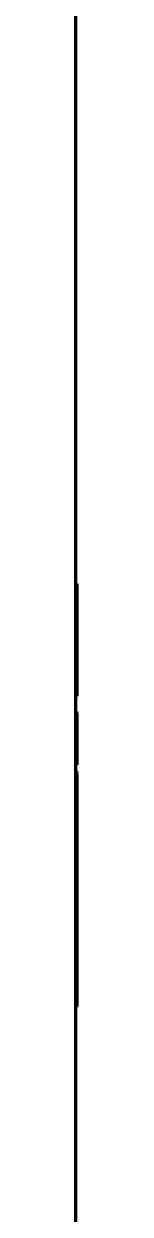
# Model space of a CAD drawing. Header units: inches. Extents: x -3055 to 7244, y 299 to 5591.
# Drawn here: x 5608.2 to 5608.4, y 2387.9 to 2468.6 of the extents above; entities that cross this region are included whole.
import ezdxf

# ---------------------------------------------------------------- set-up
doc = ezdxf.new("R2010")
doc.units = ezdxf.units.IN

msp = doc.modelspace()

# ---------------------------------------------------------------- linework, layer by layer
at = {"linetype": 'Continuous', "lineweight": 70}
for p, q in [((5608.212, 2160.627), (5608.212, 3808.627)), ((5608.387, 2430.556), (5608.212, 2430.556)), ((5608.387, 2421.859), (5608.212, 2421.859)), ((5608.212, 2421.859), (5608.312, 2421.859)), ((5608.212, 2421.819), (5608.312, 2421.819)), ((5608.212, 2421.819), (5608.312, 2421.819)), ((5608.212, 2421.817), (5608.312, 2421.817)), ((5608.387, 2421.811), (5608.212, 2421.811)), ((5608.387, 2421.814), (5608.312, 2421.814)), ((5608.312, 2421.329), (5608.387, 2421.329)), ((5608.387, 2419.744), (5608.312, 2419.744)), ((5608.387, 2419.73), (5608.312, 2419.73)), ((5608.387, 2417.68), (5608.212, 2417.68)), ((5608.387, 2417.848), (5608.312, 2417.848)), ((5608.312, 2417.717), (5608.387, 2417.717)), ((5608.312, 2414.623), (5608.387, 2414.623)), ((5608.212, 2412.889), (5608.312, 2412.889)), ((5608.212, 2412.874), (5608.312, 2412.874)), ((5608.212, 2412.721), (5608.312, 2412.721)), ((5608.212, 2402.025), (5608.387, 2402.025))]:
    msp.add_line(p, q, dxfattribs=at)
for points, weights, degree, knots in [([(5608.312, 2423.026), (5608.312, 2423.249), (5608.312, 2423.47), (5608.312, 2423.933), (5608.312, 2424.168), (5608.312, 2425.327), (5608.312, 2426.158), (5608.312, 2427.602), (5608.312, 2428.213), (5608.312, 2429.225), (5608.312, 2429.626), (5608.312, 2430.22), (5608.312, 2430.424), (5608.312, 2430.546), (5608.312, 2430.556), (5608.312, 2430.556)], [0.500022687432, 0.500021067239, 0.500023118766, 0.499967173544, 0.499967173544, 0.499663762533, 0.499663762533, 0.499645871572, 0.499645871572, 0.499666159219, 0.499666159219, 0.499766988665, 0.499766988665, 0.499948992769, 0.499935212116, 0.499987500053], 3, [0, 0, 0, 0, 0.045346, 0.045346, 0.096027, 0.096027, 0.306903, 0.306903, 0.515948, 0.515948, 0.730044, 0.730044, 0.955958, 0.955958, 1, 1, 1, 1]), ([(5608.312, 2418.369), (5608.312, 2418.761), (5608.312, 2419.152), (5608.312, 2419.545), (5608.312, 2420.107), (5608.312, 2420.278), (5608.312, 2420.448), (5608.312, 2420.765), (5608.312, 2420.911), (5608.312, 2421.056), (5608.312, 2421.33), (5608.312, 2421.458), (5608.312, 2421.586), (5608.312, 2421.714), (5608.312, 2421.726), (5608.312, 2421.739), (5608.312, 2421.75), (5608.312, 2421.761), (5608.312, 2421.772), (5608.312, 2421.779), (5608.312, 2421.784), (5608.312, 2421.784), (5608.312, 2421.788), (5608.312, 2421.792), (5608.312, 2421.795), (5608.312, 2421.803), (5608.312, 2421.806), (5608.312, 2421.808), (5608.312, 2421.81), (5608.312, 2421.811), (5608.312, 2421.811), (5608.312, 2421.811)], [0.500013676008, 0.500010027971, 0.500009117105, 0.500010943408, 0.500014209183, 0.500013776617, 0.500014209183, 0.500012235118, 0.500011144531, 0.500012235118, 0.500015347263, 0.500015294057, 0.500015347263, 0.50001550688, 0.493310514693, 0.491075517298, 0.493310514693, 0.50001550688, 0.470245625285, 0.460322331419, 0.470245625285, 0.50001550688, 0.500014956664, 0.500014773258, 0.500014956664, 0.500004348695, 0.5000006293, 0.500004348695, 0.500012971261, 0.500011443785, 0.500010924451, 0.50001141326], 4, [0, 0, 0, 0, 0, 0.323872, 0.323872, 0.323872, 0.464698, 0.464698, 0.464698, 0.585263, 0.585263, 0.585263, 0.69102, 0.69102, 0.69102, 0.69102, 0.701319, 0.701319, 0.701319, 0.701319, 0.710517, 0.710517, 0.710517, 0.710517, 0.808691, 0.808691, 0.808691, 0.921137, 0.921137, 0.921137, 1, 1, 1, 1, 1]), ([(5608.312, 2402.025), (5608.312, 2402.025), (5608.312, 2402.037), (5608.312, 2402.079), (5608.312, 2402.116), (5608.312, 2402.329), (5608.312, 2402.564), (5608.312, 2402.875), (5608.312, 2403.18), (5608.312, 2403.563), (5608.312, 2404.021), (5608.312, 2404.491), (5608.312, 2405.033), (5608.312, 2406.295), (5608.312, 2407.004), (5608.312, 2408.195), (5608.312, 2408.638), (5608.312, 2409.515), (5608.312, 2409.951), (5608.312, 2410.862), (5608.312, 2411.336), (5608.312, 2412.367), (5608.312, 2412.921), (5608.312, 2413.82), (5608.312, 2414.16), (5608.312, 2414.991), (5608.312, 2415.48), (5608.312, 2416.506), (5608.312, 2417.04), (5608.312, 2417.575), (5608.312, 2417.61), (5608.312, 2417.648), (5608.312, 2417.676), (5608.312, 2417.678), (5608.312, 2417.679), (5608.312, 2417.68)], [0.500027678939, 0.499918893416, 0.499919281107, 0.499564850303, 0.499564850303, 0.498972995834, 0.498972995834, 0.500028842012, 0.498832867725, 0.498832867725, 0.500028842012, 0.498906283356, 0.498906283356, 0.499287120527, 0.499287120527, 0.499893163609, 0.499893163609, 0.499822434289, 0.499822434289, 0.499836242554, 0.499836242554, 0.499934379805, 0.499934379805, 0.499935455777, 0.499935455777, 0.500016243918, 0.500016243918, 0.500028611503, 0.500028611503, 0.500028842012, 0.435794288113, 0.435794288113, 0.500028842012, 0.458914556941, 0.431232801893, 0.416983576868], 3, [0, 0, 0, 0, 0.05171, 0.05171, 0.092328, 0.092328, 0.205451, 0.205451, 0.205451, 0.315996, 0.315996, 0.315996, 0.429313, 0.429313, 0.550524, 0.550524, 0.618999, 0.618999, 0.682819, 0.682819, 0.748397, 0.748397, 0.822262, 0.822262, 0.866257, 0.866257, 0.928391, 0.928391, 0.995938, 0.995938, 0.995938, 0.999766, 0.999766, 0.999766, 1, 1, 1, 1]), ([(5608.312, 2412.889), (5608.312, 2412.958), (5608.312, 2413.026), (5608.312, 2413.095), (5608.312, 2413.298), (5608.312, 2413.433), (5608.312, 2413.568), (5608.312, 2414.264), (5608.312, 2414.826), (5608.312, 2415.387), (5608.312, 2416.144), (5608.312, 2416.34), (5608.312, 2416.536), (5608.312, 2416.731)], [0.50001550688, 0.50001550688, 0.50001550688, 0.50001550688, 0.499772670414, 0.499691724925, 0.499772670414, 0.500015281082, 0.500015205815, 0.500015281082, 0.500015110204, 0.500014805784, 0.50001459362, 0.500014473713], 4, [0, 0, 0, 0, 0, 0.07237, 0.07237, 0.07237, 0.213266, 0.213266, 0.213266, 0.796531, 0.796531, 0.796531, 1, 1, 1, 1, 1])]:
    msp.add_rational_spline(points, weights, degree=degree, knots=knots, dxfattribs=at)

doc.saveas('drawing.dxf')
